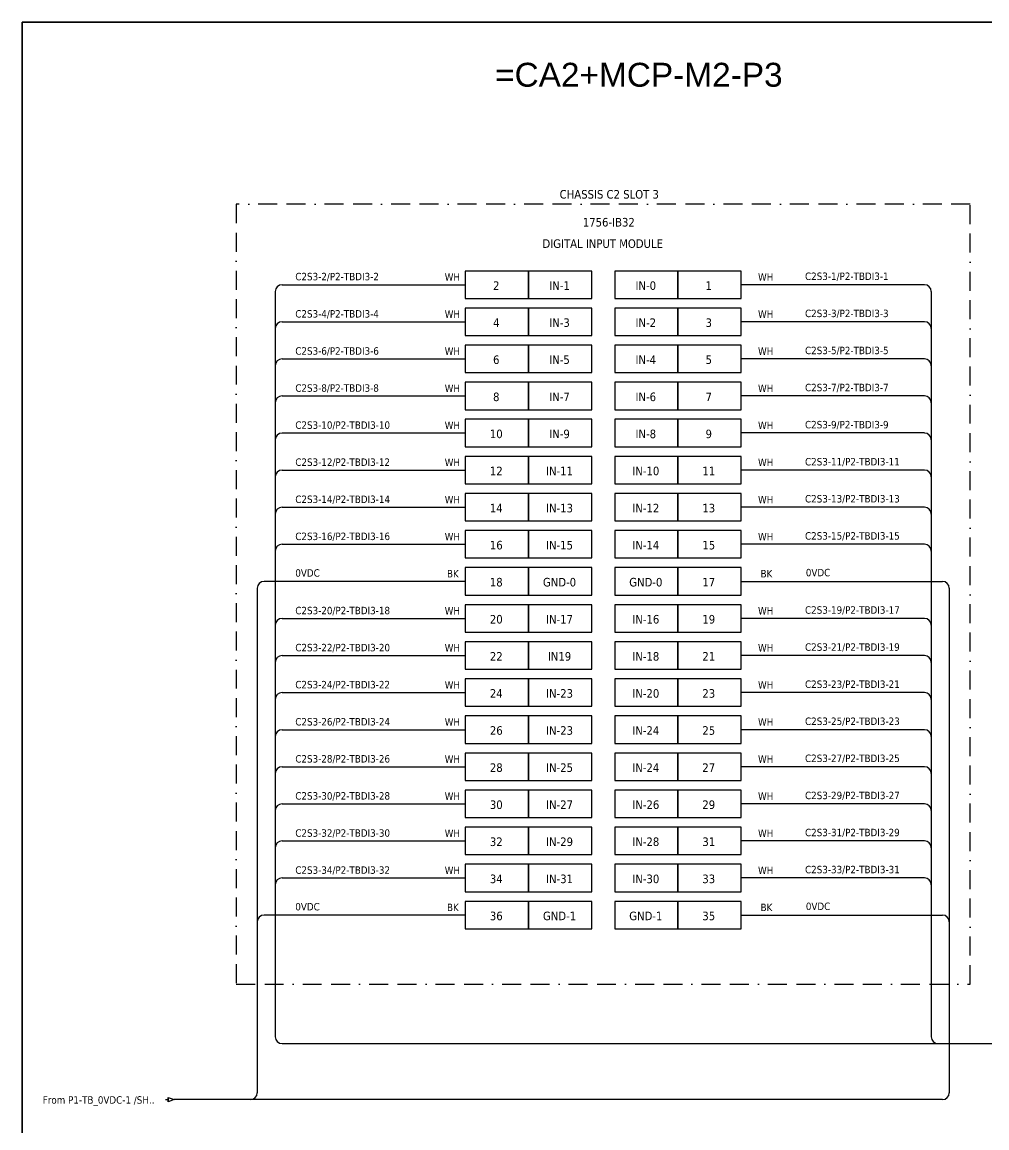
# Model space of a CAD drawing. Header units: millimetres. Extents: x 0 to 62600, y 0 to 14837.
# Drawn here: x 12580 to 13872, y 10237 to 11717 of the extents above; entities that cross this region are included whole.
import ezdxf
from ezdxf.enums import TextEntityAlignment as Align

# ---------------------------------------------------------------- set-up
doc = ezdxf.new("R2010")
doc.units = ezdxf.units.MM
doc.linetypes.add('BORDERX2', pattern=[88.9, 25.4, -12.7, 25.4, -12.7, 0, -12.7])
for name, color, linetype in [('HELPPOINT', 7, 'Continuous'), ('VECTORS', 7, 'Continuous'), ('x01001-FrameArea', 2, 'BORDERX2')]:
    doc.layers.add(name, color=color, linetype=linetype)
doc.layers.add('IE-EQUIP', color=253, linetype='Continuous', lineweight=25)
doc.layers.add('IE-WIRE', color=7, linetype='Continuous', lineweight=25)
doc.styles.get("Standard").update_dxf_attribs({"font": 'arial.ttf'})
doc.styles.add('Tahoma', font='')
doc.styles.get('Tahoma').set_extended_font_data('Tahoma')

# ---------------------------------------------------------------- blocks, each defined once
blk = doc.blocks.new('xTerminal_fr_to')
at = {"layer": 'VECTORS', "color": 1, "true_color": 0xff0000}
for p, q in [((-11.3, 0), (-7.8, 0)), ((-7.8, 2.8), (0, 0)), ((-7.8, -2.8), (-7.8, 2.8)), ((-7.8, 2.8), (0, 0)), ((-7.8, 2.8), (-7.8, -2.8)), ((0, 0), (-7.8, -2.8)), ((0, 0), (-7.8, -2.8))]:
    blk.add_line(p, q, dxfattribs=at)

msp = doc.modelspace()

# ---------------------------------------------------------------- linework, layer by layer
at = {"layer": 'HELPPOINT', "color": 4, "lineweight": 35}
for p, q in [((12579.9, 9012.6), (12579.9, 11716.9)), ((12579.9, 11716.9), (16473.2, 11716.9)), ((12579.9, 9012.6), (12579.9, 11716.9)), ((12579.9, 11716.9), (16473.2, 11716.9))]:
    msp.add_line(p, q, dxfattribs=at)
at = {"layer": 'IE-EQUIP', "linetype": 'Continuous', "ltscale": 25.4}
for points in [[(13173.3, 11347), (13258, 11347), (13258, 11383.7), (13173.3, 11383.7)], [(13258, 11347), (13342.6, 11347), (13342.6, 11383.7), (13258, 11383.7)], [(13373.5, 11347), (13458.1, 11347), (13458.1, 11383.7), (13373.5, 11383.7)], [(13458.1, 11347), (13542.8, 11347), (13542.8, 11383.7), (13458.1, 11383.7)], [(13173.3, 11297.4), (13258, 11297.4), (13258, 11334.1), (13173.3, 11334.1)], [(13258, 11297.4), (13342.6, 11297.4), (13342.6, 11334.1), (13258, 11334.1)], [(13373.5, 11297.4), (13458.1, 11297.4), (13458.1, 11334.1), (13373.5, 11334.1)], [(13458.1, 11297.4), (13542.8, 11297.4), (13542.8, 11334.1), (13458.1, 11334.1)], [(13173.3, 11247.8), (13258, 11247.8), (13258, 11284.5), (13173.3, 11284.5)], [(13258, 11247.8), (13342.6, 11247.8), (13342.6, 11284.5), (13258, 11284.5)], [(13373.5, 11247.8), (13458.1, 11247.8), (13458.1, 11284.5), (13373.5, 11284.5)], [(13458.1, 11247.8), (13542.8, 11247.8), (13542.8, 11284.5), (13458.1, 11284.5)], [(13173.3, 11198.1), (13258, 11198.1), (13258, 11234.8), (13173.3, 11234.8)], [(13258, 11198.1), (13342.6, 11198.1), (13342.6, 11234.8), (13258, 11234.8)], [(13373.5, 11198.1), (13458.1, 11198.1), (13458.1, 11234.8), (13373.5, 11234.8)], [(13458.1, 11198.1), (13542.8, 11198.1), (13542.8, 11234.8), (13458.1, 11234.8)], [(13173.3, 11148.5), (13258, 11148.5), (13258, 11185.2), (13173.3, 11185.2)], [(13258, 11148.5), (13342.6, 11148.5), (13342.6, 11185.2), (13258, 11185.2)], [(13373.5, 11148.5), (13458.1, 11148.5), (13458.1, 11185.2), (13373.5, 11185.2)], [(13458.1, 11148.5), (13542.8, 11148.5), (13542.8, 11185.2), (13458.1, 11185.2)], [(13173.3, 11098.9), (13258, 11098.9), (13258, 11135.6), (13173.3, 11135.6)], [(13258, 11098.9), (13342.6, 11098.9), (13342.6, 11135.6), (13258, 11135.6)], [(13373.5, 11098.9), (13458.1, 11098.9), (13458.1, 11135.6), (13373.5, 11135.6)], [(13458.1, 11098.9), (13542.8, 11098.9), (13542.8, 11135.6), (13458.1, 11135.6)], [(13173.3, 11049.2), (13258, 11049.2), (13258, 11085.9), (13173.3, 11085.9)], [(13258, 11049.2), (13342.6, 11049.2), (13342.6, 11085.9), (13258, 11085.9)], [(13373.5, 11049.2), (13458.1, 11049.2), (13458.1, 11085.9), (13373.5, 11085.9)], [(13458.1, 11049.2), (13542.8, 11049.2), (13542.8, 11085.9), (13458.1, 11085.9)], [(13173.3, 10999.6), (13258, 10999.6), (13258, 11036.3), (13173.3, 11036.3)], [(13258, 10999.6), (13342.6, 10999.6), (13342.6, 11036.3), (13258, 11036.3)], [(13373.5, 10999.6), (13458.1, 10999.6), (13458.1, 11036.3), (13373.5, 11036.3)], [(13458.1, 10999.6), (13542.8, 10999.6), (13542.8, 11036.3), (13458.1, 11036.3)], [(13173.3, 10950), (13258, 10950), (13258, 10986.7), (13173.3, 10986.7)], [(13258, 10950), (13342.6, 10950), (13342.6, 10986.7), (13258, 10986.7)], [(13373.5, 10950), (13458.1, 10950), (13458.1, 10986.7), (13373.5, 10986.7)], [(13458.1, 10950), (13542.8, 10950), (13542.8, 10986.7), (13458.1, 10986.7)], [(13173.3, 10900.3), (13258, 10900.3), (13258, 10937), (13173.3, 10937)], [(13258, 10900.3), (13342.6, 10900.3), (13342.6, 10937), (13258, 10937)], [(13373.5, 10900.3), (13458.1, 10900.3), (13458.1, 10937), (13373.5, 10937)], [(13458.1, 10900.3), (13542.8, 10900.3), (13542.8, 10937), (13458.1, 10937)], [(13173.3, 10850.7), (13258, 10850.7), (13258, 10887.4), (13173.3, 10887.4)], [(13258, 10850.7), (13342.6, 10850.7), (13342.6, 10887.4), (13258, 10887.4)], [(13373.5, 10850.7), (13458.1, 10850.7), (13458.1, 10887.4), (13373.5, 10887.4)], [(13458.1, 10850.7), (13542.8, 10850.7), (13542.8, 10887.4), (13458.1, 10887.4)], [(13173.3, 10801.1), (13258, 10801.1), (13258, 10837.8), (13173.3, 10837.8)], [(13258, 10801.1), (13342.6, 10801.1), (13342.6, 10837.8), (13258, 10837.8)], [(13373.5, 10801.1), (13458.1, 10801.1), (13458.1, 10837.8), (13373.5, 10837.8)], [(13458.1, 10801.1), (13542.8, 10801.1), (13542.8, 10837.8), (13458.1, 10837.8)], [(13173.3, 10751.4), (13258, 10751.4), (13258, 10788.1), (13173.3, 10788.1)], [(13258, 10751.4), (13342.6, 10751.4), (13342.6, 10788.1), (13258, 10788.1)], [(13373.5, 10751.4), (13458.1, 10751.4), (13458.1, 10788.1), (13373.5, 10788.1)], [(13458.1, 10751.4), (13542.8, 10751.4), (13542.8, 10788.1), (13458.1, 10788.1)], [(13173.3, 10701.8), (13258, 10701.8), (13258, 10738.5), (13173.3, 10738.5)], [(13258, 10701.8), (13342.6, 10701.8), (13342.6, 10738.5), (13258, 10738.5)], [(13373.5, 10701.8), (13458.1, 10701.8), (13458.1, 10738.5), (13373.5, 10738.5)], [(13458.1, 10701.8), (13542.8, 10701.8), (13542.8, 10738.5), (13458.1, 10738.5)], [(13173.3, 10652.2), (13258, 10652.2), (13258, 10688.9), (13173.3, 10688.9)], [(13258, 10652.2), (13342.6, 10652.2), (13342.6, 10688.9), (13258, 10688.9)], [(13373.5, 10652.2), (13458.1, 10652.2), (13458.1, 10688.9), (13373.5, 10688.9)], [(13458.1, 10652.2), (13542.8, 10652.2), (13542.8, 10688.9), (13458.1, 10688.9)], [(13173.3, 10602.5), (13258, 10602.5), (13258, 10639.2), (13173.3, 10639.2)], [(13258, 10602.5), (13342.6, 10602.5), (13342.6, 10639.2), (13258, 10639.2)], [(13373.5, 10602.5), (13458.1, 10602.5), (13458.1, 10639.2), (13373.5, 10639.2)], [(13458.1, 10602.5), (13542.8, 10602.5), (13542.8, 10639.2), (13458.1, 10639.2)], [(13173.3, 10552.9), (13258, 10552.9), (13258, 10589.6), (13173.3, 10589.6)], [(13258, 10552.9), (13342.6, 10552.9), (13342.6, 10589.6), (13258, 10589.6)], [(13373.5, 10552.9), (13458.1, 10552.9), (13458.1, 10589.6), (13373.5, 10589.6)], [(13458.1, 10552.9), (13542.8, 10552.9), (13542.8, 10589.6), (13458.1, 10589.6)], [(13173.3, 10503.3), (13258, 10503.3), (13258, 10540), (13173.3, 10540)], [(13258, 10503.3), (13342.6, 10503.3), (13342.6, 10540), (13258, 10540)], [(13373.5, 10503.3), (13458.1, 10503.3), (13458.1, 10540), (13373.5, 10540)], [(13458.1, 10503.3), (13542.8, 10503.3), (13542.8, 10540), (13458.1, 10540)]]:
    msp.add_lwpolyline(points, close=True, dxfattribs=at)
at = {"layer": 'IE-WIRE', "color": 4, "ltscale": 25.4}
for p, q in [((12918.9, 11356.2), (12918.9, 10358.8)), ((12928.1, 11365.4), (13173.3, 11365.4)), ((13788.1, 11365.4), (13542.8, 11365.4)), ((13797.2, 11356.2), (13797.2, 10358.8)), ((12928.1, 11315.8), (13173.3, 11315.8)), ((13788.1, 11315.8), (13542.8, 11315.8)), ((12928.1, 11266.1), (13173.3, 11266.1)), ((13788.1, 11266.1), (13542.8, 11266.1)), ((12928.1, 11216.5), (13173.3, 11216.5)), ((13788.1, 11216.5), (13542.8, 11216.5)), ((12928.1, 11166.9), (13173.3, 11166.9)), ((13788.1, 11166.9), (13542.8, 11166.9)), ((12928.1, 11117.2), (13173.3, 11117.2)), ((13788.1, 11117.2), (13542.8, 11117.2)), ((12928.1, 11067.6), (13173.3, 11067.6)), ((13788.1, 11067.6), (13542.8, 11067.6)), ((12928.1, 11018), (13173.3, 11018)), ((13788.1, 11018), (13542.8, 11018)), ((12928.1, 10918.7), (13173.3, 10918.7)), ((13788.1, 10918.7), (13542.8, 10918.7)), ((12928.1, 10869.1), (13173.3, 10869.1)), ((13788.1, 10869.1), (13542.8, 10869.1)), ((12928.1, 10819.4), (13173.3, 10819.4)), ((13788.1, 10819.4), (13542.8, 10819.4)), ((12928.1, 10769.8), (13173.3, 10769.8)), ((13788.1, 10769.8), (13542.8, 10769.8)), ((12928.1, 10720.2), (13173.3, 10720.2)), ((13788.1, 10720.2), (13542.8, 10720.2)), ((12928.1, 10670.5), (13173.3, 10670.5)), ((13788.1, 10670.5), (13542.8, 10670.5)), ((12928.1, 10620.9), (13173.3, 10620.9)), ((13788.1, 10620.9), (13542.8, 10620.9)), ((12928.1, 10571.3), (13173.3, 10571.3)), ((13788.1, 10571.3), (13542.8, 10571.3))]:
    msp.add_line(p, q, dxfattribs=at)
at = {"layer": 'IE-WIRE', "color": 7, "ltscale": 25.4}
for p, q in [((13173.3, 10968.3), (12903.9, 10968.3)), ((13542.8, 10968.3), (13812.2, 10968.3)), ((12894.8, 10959.2), (12894.8, 10283.6)), ((13821.3, 10959.2), (13821.3, 10283.6)), ((13173.3, 10521.6), (12903.9, 10521.6)), ((13542.8, 10521.6), (13812.2, 10521.6)), ((13812.3, 10274.6), (12783.3, 10274.6))]:
    msp.add_line(p, q, dxfattribs=at)
at = {"layer": 'IE-WIRE', "color": 4}
msp.add_line((12928, 10349.7), (13969.3, 10349.7), dxfattribs=at)
at = {"layer": 'IE-WIRE', "color": 4, "ltscale": 25.4}
for centre, start, end in [((12928.1, 11356.2), 90, 180), ((13788.1, 11356.2), 0, 90), ((12928.1, 11306.6), 90, 180), ((13788.1, 11306.6), 0, 90), ((12928.1, 11256.9), 90, 180), ((13788.1, 11256.9), 0, 90), ((12928.1, 11207.3), 90, 180), ((13788.1, 11207.3), 0, 90), ((12928.1, 11157.7), 90, 180), ((13788.1, 11157.7), 0, 90), ((12928.1, 11108.1), 90, 180), ((13788.1, 11108.1), 0, 90), ((12928.1, 11058.4), 90, 180), ((13788.1, 11058.4), 0, 90), ((12928.1, 11008.8), 90, 180), ((13788.1, 11008.8), 0, 90), ((12928.1, 10909.5), 90, 180), ((13788.1, 10909.5), 0, 90), ((12928.1, 10859.9), 90, 180), ((13788.1, 10859.9), 0, 90), ((12928.1, 10810.3), 90, 180), ((13788.1, 10810.3), 0, 90), ((12928.1, 10760.6), 90, 180), ((13788.1, 10760.6), 0, 90), ((12928.1, 10711), 90, 180), ((13788.1, 10711), 0, 90), ((12928.1, 10661.4), 90, 180), ((13788.1, 10661.4), 0, 90), ((12928.1, 10611.7), 90, 180), ((13788.1, 10611.7), 0, 90), ((12928.1, 10562.1), 90, 180), ((13788.1, 10562.1), 0, 90)]:
    msp.add_arc(centre, 9.17, start, end, dxfattribs=at)
at = {"layer": 'IE-WIRE', "color": 7, "ltscale": 25.4}
for centre, radius, start, end in [((12903.9, 10959.2), 9.14, 90, 180), ((13812.2, 10959.2), 9.14, 0, 90), ((12903.9, 10512.5), 9.14, 90, 180), ((13812.2, 10512.5), 9.14, 0, 90), ((12885.8, 10283.6), 8.96, 270, 0), ((13812.3, 10283.6), 8.96, 270, 0), ((13812.3, 10283.6), 8.96, 270, 0)]:
    msp.add_arc(centre, radius, start, end, dxfattribs=at)
at = {"layer": 'IE-WIRE', "color": 4}
for centre in [(12928, 10358.8), (13806.4, 10358.8)]:
    msp.add_arc(centre, 9.14, 180, 270, dxfattribs=at)
at = {"layer": 'x01001-FrameArea'}
msp.add_lwpolyline([(12866.6, 10429.3), (13849.5, 10429.3), (13849.5, 11473.1), (12866.6, 11473.1)], close=True, dxfattribs=at)

# ---------------------------------------------------------------- block references
msp.add_blockref('xTerminal_fr_to', (12783.3, 10274.6))

# ---------------------------------------------------------------- texts
at = {"color": 2}
msp.add_text('=CA2+MCP-M2-P3', height=32, dxfattribs=at).set_placement((13213.2, 11630.4))
at = {"color": 2, "style": 'Tahoma'}
for s, height, p in [('CHASSIS C2 SLOT 3', 11.441, (13366.1, 11486.4)), ('1756-IB32', 11.44, (13365.5, 11449)), ('DIGITAL INPUT MODULE', 11.441, (13357.3, 11420.4)), ('2', 11.4, (13214.8, 11364.2)), ('IN-1', 11.44, (13299.5, 11364.2)), ('IN-0', 11.44, (13415, 11364.2)), ('1', 11.4, (13499.3, 11364.2)), ('4', 11.4, (13214.8, 11314.6)), ('IN-3', 11.44, (13299.5, 11314.6)), ('IN-2', 11.44, (13415, 11314.6)), ('3', 11.4, (13499.3, 11314.6)), ('6', 11.4, (13214.8, 11265)), ('IN-5', 11.44, (13299.5, 11265)), ('IN-4', 11.44, (13415, 11265)), ('5', 11.4, (13499.3, 11265)), ('8', 11.4, (13214.8, 11215.3)), ('IN-7', 11.44, (13299.5, 11215.3)), ('IN-6', 11.44, (13415, 11215.3)), ('7', 11.4, (13499.3, 11215.3)), ('10', 11.44, (13214.8, 11165.7)), ('IN-9', 11.44, (13299.5, 11165.7)), ('IN-8', 11.44, (13415, 11165.7)), ('9', 11.4, (13499.3, 11165.7)), ('12', 11.44, (13214.8, 11116.1)), ('IN-11', 11.44, (13299.5, 11116.1)), ('IN-10', 11.44, (13415, 11116.1)), ('11', 11.44, (13499.3, 11116.1)), ('14', 11.44, (13214.8, 11066.4)), ('IN-13', 11.44, (13299.5, 11066.4)), ('IN-12', 11.44, (13415, 11066.4)), ('13', 11.44, (13499.3, 11066.4)), ('16', 11.44, (13214.8, 11016.8)), ('IN-15', 11.44, (13299.5, 11016.8)), ('IN-14', 11.44, (13415, 11016.8)), ('15', 11.44, (13499.3, 11016.8)), ('18', 11.44, (13214.8, 10967.2)), ('GND-0', 11.44, (13299.5, 10967.2)), ('GND-0', 11.44, (13415, 10967.2)), ('17', 11.44, (13499.3, 10967.2)), ('20', 11.44, (13214.8, 10917.6)), ('IN-17', 11.44, (13299.5, 10917.6)), ('IN-16', 11.44, (13415, 10917.6)), ('19', 11.44, (13499.3, 10917.6)), ('22', 11.44, (13214.8, 10867.9)), ('IN19', 11.44, (13299.5, 10867.9)), ('IN-18', 11.44, (13415, 10867.9)), ('21', 11.44, (13499.3, 10867.9)), ('24', 11.44, (13214.8, 10818.3)), ('IN-23', 11.44, (13299.5, 10818.3)), ('IN-20', 11.44, (13415, 10818.3)), ('23', 11.44, (13499.3, 10818.3)), ('26', 11.44, (13214.8, 10768.7)), ('IN-23', 11.44, (13299.5, 10768.7)), ('IN-24', 11.44, (13415, 10768.7)), ('25', 11.44, (13499.3, 10768.7)), ('28', 11.44, (13214.8, 10719)), ('IN-25', 11.44, (13299.5, 10719)), ('IN-24', 11.44, (13415, 10719)), ('27', 11.44, (13499.3, 10719)), ('30', 11.44, (13214.8, 10669.4)), ('IN-27', 11.44, (13299.5, 10669.4)), ('IN-26', 11.44, (13415, 10669.4)), ('29', 11.44, (13499.3, 10669.4)), ('32', 11.44, (13214.8, 10619.8)), ('IN-29', 11.44, (13299.5, 10619.8)), ('IN-28', 11.44, (13415, 10619.8)), ('31', 11.44, (13499.3, 10619.8)), ('34', 11.44, (13214.8, 10570.1)), ('IN-31', 11.44, (13299.5, 10570.1)), ('IN-30', 11.44, (13415, 10570.1)), ('33', 11.44, (13499.3, 10570.1)), ('36', 11.44, (13214.8, 10520.5)), ('GND-1', 11.44, (13299.5, 10520.5)), ('GND-1', 11.44, (13415, 10520.5)), ('35', 11.44, (13499.3, 10520.5))]:
    msp.add_text(s, height=height, dxfattribs=at).set_placement(p, align=Align.MIDDLE_CENTER)
at = {"color": 4, "style": 'Tahoma'}
for s, height, p in [('C2S3-1/P2-TBDI3-1', 9.949, (13628.2, 11371.7)), ('C2S3-2/P2-TBDI3-2', 9.949, (12945.7, 11371.3)), ('WH', 9.95, (13145.8, 11370.6)), ('WH', 9.95, (13565.3, 11370.6)), ('C2S3-4/P2-TBDI3-4', 9.949, (12945.7, 11321.4)), ('WH', 9.95, (13145.8, 11321)), ('WH', 9.95, (13565.3, 11321)), ('C2S3-3/P2-TBDI3-3', 9.949, (13628.2, 11322)), ('C2S3-6/P2-TBDI3-6', 9.949, (12945.7, 11271.7)), ('WH', 9.95, (13145.8, 11271.4)), ('WH', 9.95, (13565.3, 11271.4)), ('C2S3-5/P2-TBDI3-5', 9.949, (13628.2, 11272.4)), ('C2S3-8/P2-TBDI3-8', 9.949, (12945.7, 11222.1)), ('WH', 9.95, (13145.8, 11221.7)), ('WH', 9.95, (13565.3, 11221.7)), ('C2S3-7/P2-TBDI3-7', 9.949, (13628.2, 11222.8)), ('C2S3-10/P2-TBDI3-10', 9.949, (12945.7, 11172.5)), ('WH', 9.95, (13145.8, 11172.1)), ('WH', 9.95, (13565.3, 11172.1)), ('C2S3-9/P2-TBDI3-9', 9.949, (13628.2, 11173.1)), ('C2S3-12/P2-TBDI3-12', 9.949, (12945.7, 11122.9)), ('WH', 9.95, (13145.8, 11122.5)), ('WH', 9.95, (13565.3, 11122.5)), ('C2S3-11/P2-TBDI3-11', 9.949, (13628.2, 11123.5)), ('C2S3-14/P2-TBDI3-14', 9.949, (12945.7, 11073.2)), ('WH', 9.95, (13145.8, 11072.8)), ('WH', 9.95, (13565.3, 11072.8)), ('C2S3-13/P2-TBDI3-13', 9.949, (13628.2, 11073.9)), ('C2S3-16/P2-TBDI3-16', 9.949, (12945.7, 11023.6)), ('WH', 9.95, (13145.8, 11023.2)), ('WH', 9.95, (13565.3, 11023.2)), ('C2S3-15/P2-TBDI3-15', 9.949, (13628.2, 11024.2)), ('C2S3-20/P2-TBDI3-18', 9.949, (12945.7, 10924.3)), ('WH', 9.95, (13145.8, 10923.9)), ('WH', 9.95, (13565.3, 10923.9)), ('C2S3-19/P2-TBDI3-17', 9.949, (13628.2, 10925)), ('C2S3-22/P2-TBDI3-20', 9.949, (12945.7, 10874.7)), ('WH', 9.95, (13145.8, 10874.3)), ('WH', 9.95, (13565.3, 10874.3)), ('C2S3-21/P2-TBDI3-19', 9.949, (13628.2, 10875.4)), ('C2S3-24/P2-TBDI3-22', 9.949, (12945.7, 10825.1)), ('WH', 9.95, (13145.8, 10824.7)), ('WH', 9.95, (13565.3, 10824.7)), ('C2S3-23/P2-TBDI3-21', 9.949, (13628.2, 10825.7)), ('C2S3-26/P2-TBDI3-24', 9.949, (12945.7, 10775.4)), ('WH', 9.95, (13145.8, 10775.1)), ('WH', 9.95, (13565.3, 10775.1)), ('C2S3-25/P2-TBDI3-23', 9.949, (13628.2, 10776.1)), ('C2S3-28/P2-TBDI3-26', 9.949, (12945.7, 10725.8)), ('WH', 9.95, (13145.8, 10725.4)), ('WH', 9.95, (13565.3, 10725.4)), ('C2S3-27/P2-TBDI3-25', 9.949, (13628.2, 10726.5)), ('C2S3-30/P2-TBDI3-28', 9.949, (12945.7, 10676.2)), ('C2S3-29/P2-TBDI3-27', 9.949, (13628.2, 10676.8)), ('WH', 9.95, (13145.8, 10675.8)), ('WH', 9.95, (13565.3, 10675.8)), ('C2S3-32/P2-TBDI3-30', 9.949, (12945.7, 10626.5)), ('WH', 9.95, (13145.8, 10626.2)), ('WH', 9.95, (13565.3, 10626.2)), ('C2S3-31/P2-TBDI3-29', 9.949, (13628.2, 10627.2)), ('C2S3-34/P2-TBDI3-32', 9.949, (12945.7, 10576.9)), ('WH', 9.95, (13145.8, 10576.5)), ('WH', 9.95, (13565.3, 10576.5)), ('C2S3-33/P2-TBDI3-31', 9.949, (13628.2, 10577.6))]:
    msp.add_text(s, height=height, dxfattribs=at).set_placement(p)
at = {"color": 7, "style": 'Tahoma'}
for s, height, p in [('0VDC', 9.95, (12945.7, 10974.6)), ('BK', 9.95, (13148.8, 10973.6)), ('BK', 9.95, (13568.7, 10973.6)), ('0VDC', 9.95, (13629.3, 10975.1)), ('0VDC', 9.95, (13629.3, 10528.4)), ('0VDC', 9.95, (12945.7, 10527.9)), ('BK', 9.95, (13148.8, 10526.9)), ('BK', 9.95, (13568.7, 10526.9)), ('From P1-TB_0VDC-1 /SH..', 9.949, (12607.5, 10269.2))]:
    msp.add_text(s, height=height, dxfattribs=at).set_placement(p)

doc.saveas('drawing.dxf')
